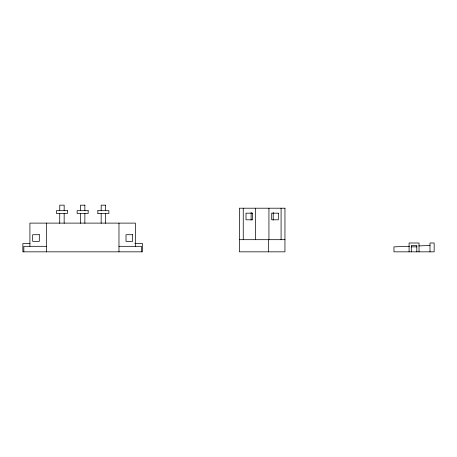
<?xml version="1.0" encoding="UTF-8"?>
<svg xmlns="http://www.w3.org/2000/svg" width="457" height="457" viewBox="0 0 457 457"><rect width="100%" height="100%" fill="white"/><g stroke="black" fill="none" stroke-linecap="round" stroke-linejoin="round"><path stroke-width="0.69" d="M409.512 246.272L393.968 246.866L393.968 251.836L434.15 251.836L434.15 242.998L430.008 242.998L430.008 251.836M418.703 245.917L430.008 245.483M84.836 205.164L80.478 205.164L80.449 210.688M105.55 205.164L101.191 205.164L101.163 210.688M97.861 210.688L108.88 210.688L108.892 213.448L97.861 213.448M239.382 239.685L284.951 239.685M29.956 243.552L22.85 243.552L22.85 251.836L142.464 251.836L142.464 243.552L134.775 243.552M46.34 246.312L23.833 246.312L23.833 251.836M118.974 246.312L141.481 246.312L141.481 251.836M411.3 246.866L416.818 246.866M419.029 251.836L419.029 242.998L409.089 242.998L409.089 251.836M416.818 251.836L416.818 245.483L411.3 245.483L411.3 251.836M281.084 208.203L281.084 239.685M273.212 212.402L273.212 220.097M268.933 208.203L268.933 239.685M268.379 239.685L268.379 251.836M255.4 208.203L255.4 239.685M251.122 212.402L251.122 220.097M243.25 208.203L243.25 239.685M135.403 246.312L135.403 223.113L29.911 223.113L29.911 246.312M118.974 223.113L118.974 251.836M105.578 205.164L105.578 210.688M105.578 213.448L105.578 223.302M101.163 213.448L101.163 223.302M97.849 210.688L97.849 213.448M84.865 205.164L84.865 210.688M84.865 213.448L84.865 223.302M80.449 213.448L80.449 223.302M64.157 210.688L64.157 205.164L59.764 205.164L59.736 210.688M64.157 213.448L64.157 223.302M59.736 213.448L59.736 223.302M46.34 223.113L46.34 251.836M284.951 208.203L239.382 208.203L239.382 251.836L284.951 251.836L284.951 208.203M67.453 210.688L56.44 210.688L56.422 213.448L67.453 213.448L67.47 210.688M88.167 210.688L77.147 210.688L77.136 213.448L88.167 213.448L88.178 210.688M252.641 213.173L246.009 213.173L246.009 219.8L252.641 219.8L252.641 213.173M278.324 213.173L271.692 213.173L271.692 219.8L278.324 219.8L278.324 213.173M39.302 234.715L32.67 234.715L32.67 241.342L39.302 241.342L39.302 234.715M132.644 234.715L126.018 234.715L126.018 241.342L132.644 241.342L132.644 234.715"/></g></svg>
